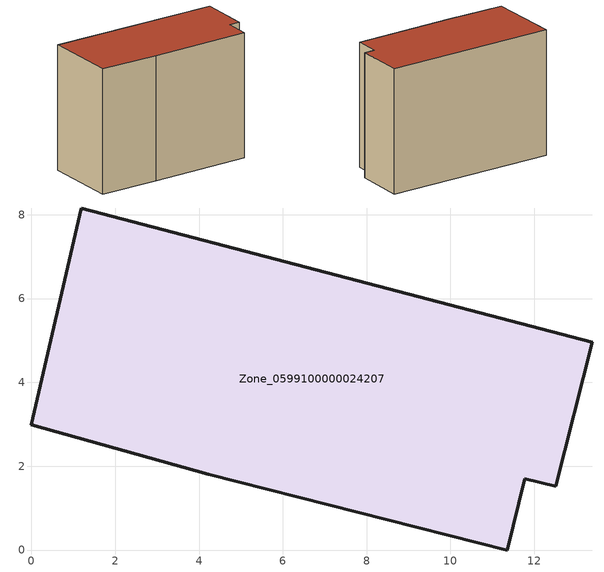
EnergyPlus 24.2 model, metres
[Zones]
Zone_0599100000024207
 floor ground (C_G): 11.77,1.7 11.35,0 4.22,1.81 0,2.99 1.19,8.16 13.38,4.96 12.51,1.52 z0
 wall outside (C_F): 0,2.99 4.22,1.81 11.35,0 11.77,1.7 12.51,1.52 13.38,4.96 1.19,8.16 0,2.99 z0:9.3
 roof outside (C_R): 1.19,8.16 0,2.99 4.22,1.81 11.35,0 11.77,1.7 12.51,1.52 13.38,4.96 z9.3
[BUILDING]
Pand.0599100000024207: North Axis=0; Terrain=City; Loads Convergence Tolerance Value=0.04; Temperature Convergence Tolerance Value=0.4; Solar Distribution=FullExterior; Maximum Number of Warmup Days=25; Minimum Number of Warmup Days=1
[Site:Location]
Rotterdam.The.Hague.AP_ZH_NLD Design_Conditions: Latitude=51.96; Longitude=4.45; Time Zone=1; Elevation=-4.5
[SITE:GROUNDTEMPERATURE:BUILDINGSURFACE]
18, 18, 18, 18, 18, 18, 18, 18, 18, 18, 18, 18
[MATERIAL] Thermal Absorptance=0.9; Solar Absorptance=0.7; Visible Absorptance=0.7
Name | Roughness | Thickness | Conductivity | Density | Specific Heat
G.TC.1946 | MediumSmooth | 0.15 | 1 | 540 | 1210
F.TC.1946 | Rough | 0.3 | 0.857143 | 1920 | 840
R.TC.1946 | MediumRough | 0.2 | 0.909091 | 1500 | 1000
[CONSTRUCTION]
C_G: G.TC.1946
C_F: F.TC.1946
C_R: R.TC.1946
[ZONE]
Zone_0599100000024207: Type=1; Multiplier=1; Ceiling Height=Autocalculate; Volume=Autocalculate; Floor Area=autocalculate; Part of Total Floor Area=Yes
[ZONEINFILTRATION:DESIGNFLOWRATE]
Infil_Zone_0599100000024207: Zone or ZoneList or Space or SpaceList=Zone_0599100000024207; Schedule=AlwaysOn; Design Flow Rate Calculation Method=Flow/Area; Flow Rate per Floor Area=0.003; Constant Term Coefficient=1; Temperature Term Coefficient=0; Velocity Term Coefficient=0; Velocity Squared Term Coefficient=0
[HVACTEMPLATE:ZONE:IDEALLOADSAIRSYSTEM]
Zone_0599100000024207: Maximum Heating Supply Air Temperature=50; Minimum Cooling Supply Air Temperature=13; Maximum Heating Supply Air Humidity Ratio=0.0156; Minimum Cooling Supply Air Humidity Ratio=0.0077; Heating Limit=NoLimit; Cooling Limit=NoLimit; Dehumidification Control Type=ConstantSensibleHeatRatio; Cooling Sensible Heat Ratio=0.7; Dehumidification Setpoint=60; Humidification Control Type=None; Humidification Setpoint=30; Outdoor Air Method=None; Outdoor Air Flow Rate per Person=0.00944; Outdoor Air Flow Rate per Zone Floor Area=0; Outdoor Air Flow Rate per Zone=0; Demand Controlled Ventilation Type=None; Outdoor Air Economizer Type=NoEconomizer; Heat Recovery Type=None; Sensible Heat Recovery Effectiveness=0.7; Latent Heat Recovery Effectiveness=0.65
[ZONECONTROL:THERMOSTAT]
ThermostatControl_Zone_0599100000024207: Zone or ZoneList=Zone_0599100000024207; Control Type Schedule=DualSetpointControlType; Control 1=Thermostat_Zone_0599100000024207; Temperature Difference Between Cutout And Setpoint=0
[THERMOSTATSETPOINT:DUALSETPOINT]
Thermostat_Zone_0599100000024207: Heating Setpoint Temperature Schedule=HeatingSetpoint_Zone_0599100000024207; Cooling Setpoint Temperature Schedule=CoolingSetpoint_Zone_0599100000024207
[SCHEDULE:COMPACT]
HeatingSetpoint_Zone_0599100000024207: Through: 12/31, For: AllDays, Until: 24:00, 21
CoolingSetpoint_Zone_0599100000024207: Through: 12/31, For: AllDays, Until: 24:00, 24
DualSetpointControlType: Through: 12/31, For: AllDays, Until: 24:00, 4
AlwaysOn: Through: 12/31, For: AllDays, Until: 24:00, 1
